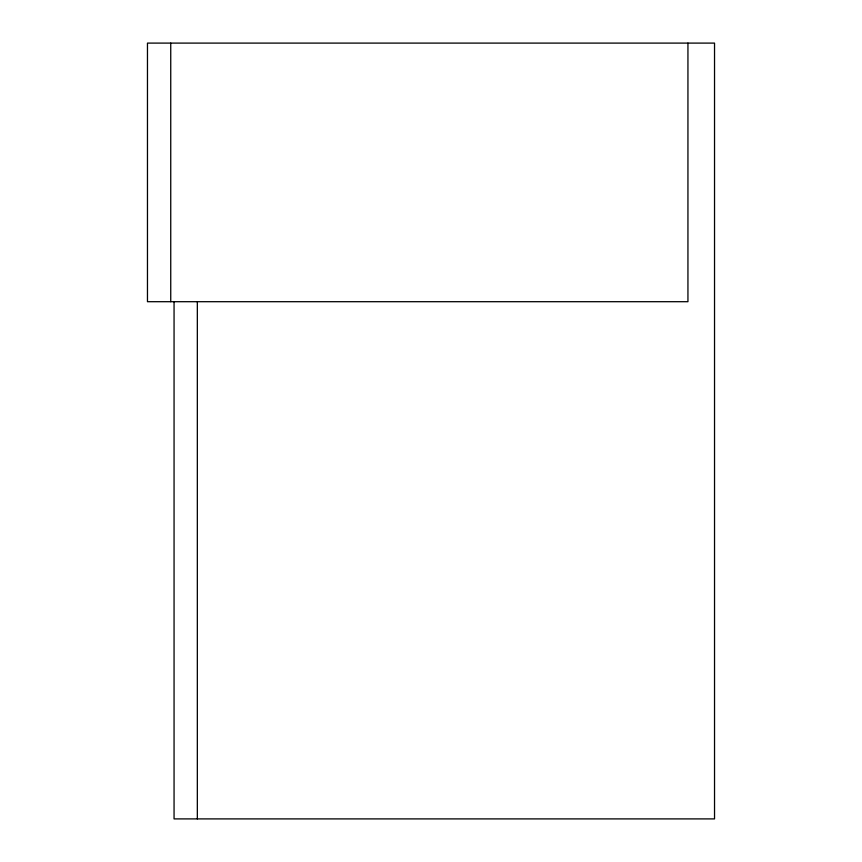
<?xml version="1.0" encoding="UTF-8"?>
<svg xmlns="http://www.w3.org/2000/svg" width="862" height="862" viewBox="0 0 862 862"><rect width="100%" height="100%" fill="white"/><g stroke="black" fill="none" stroke-linecap="round" stroke-linejoin="round"><path stroke-width="1.29" d="M687.941 43.1L687.941 301.7L147.467 301.7L147.467 43.1L714.533 43.1L714.533 818.9L174.059 818.9L174.059 301.7M197.333 301.7L197.333 818.9M170.741 43.1L170.741 301.7"/></g></svg>
